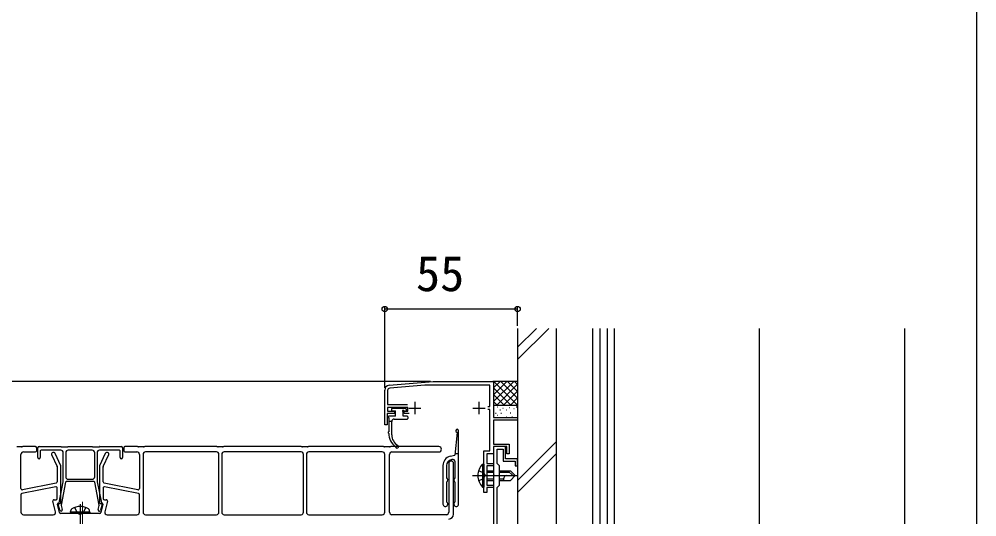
# Model space of a CAD drawing. Units: millimetres, scale not verified. Extents: x -875 to 875, y -1304 to 1298.
# Drawn here: x 478.8 to 875, y -150.2 to 56 of the extents above; entities that cross this region are included whole.
import ezdxf
from ezdxf.enums import TextEntityAlignment as Align

# ---------------------------------------------------------------- set-up
doc = ezdxf.new("R2010")
doc.units = ezdxf.units.MM
doc.header["$LTSCALE"] = 8
for name, color, linetype in [('0-3_YKK_11', 7, 'Continuous'), ('0-5_YKK_13', 4, 'Continuous'), ('0-6_YKK_D', 6, 'Continuous'), ('0-7_YKK_ZWAK', 7, 'Continuous'), ('0-8_YSS_K', 3, 'Continuous')]:
    doc.layers.add(name, color=color, linetype=linetype)
doc.layers.add('0-4_YKK_12', color=2, linetype='Continuous', lineweight=18)
doc.styles.add('ＭＳ ゴシック', font='')
doc.styles.get('ＭＳ ゴシック').set_extended_font_data('MS Gothic')

msp = doc.modelspace()

# ---------------------------------------------------------------- linework, layer by layer
at = {"layer": '0-3_YKK_11'}
for p, q in [((642.5, -102.568), (642.5, -107.568)), ((669, -102.568), (669, -107.568)), ((640, -105.068), (645, -105.068)), ((666.5, -105.068), (671.5, -105.068))]:
    msp.add_line(p, q, dxfattribs=at)
for points in [[(631.826, -95.658), (650, -94.068), (675, -94.068), (675, -109.068), (685, -109.068), (685, -110.068), (675, -110.068), (675, -120.068), (681.5, -120.068), (681.5, -124.068), (680.5, -124.068), (680.5, -121.068), (675, -121.068), (675, -124.068), (672.2, -124.068), (672.2, -128.068), (675, -128.068), (675, -129.068), (672.2, -129.068), (672.2, -137.068), (675, -137.068), (675, -138.068), (672.2, -138.068), (672.2, -140.068), (671, -140.068), (671, -133.526), (671.12, -133.343), (671.12, -132.793), (671, -132.609), (671, -122.868), (673.5, -122.868), (673.5, -105.668), (672.7, -105.668)], [(640.157, -107.368), (638, -107.368), (638, -106.368), (639.5, -106.368), (639.5, -104.868), (631.2, -104.868), (631.2, -106.368), (634, -106.368), (634, -107.368), (631, -107.368), (631, -112.068), (630, -112.068), (630, -97.65)], [(631.2, -97.833), (631.2, -103.668), (639.441, -103.668)], [(672.7, -104.468), (673.5, -104.468), (673.5, -95.568), (646.623, -95.568), (632.113, -96.837)], [(685, -156.068), (684, -156.068), (684, -160.068), (676.5, -160.068), (676.5, -138.068), (677.5, -137.068), (677.5, -129.068), (676.5, -128.068), (676.5, -122.068), (679, -122.068), (679, -127.068), (684, -127.068), (684, -129.068), (685, -129.068), (685, -126.068), (680, -126.068), (680, -121.068), (675, -121.068), (675, -132.609), (675.12, -132.793), (675.12, -133.343), (675, -133.526)], [(675, -133.526), (675, -165.609)]]:
    msp.add_lwpolyline(points, dxfattribs=at)
for centre, radius, start, end in [((632, -97.65), 2, 95, 180), ((632.2, -97.833), 1, 95.00001, 180.00002)]:
    msp.add_arc(centre, radius, start, end, dxfattribs=at)
at = {"layer": '0-4_YKK_12'}
msp.add_line((505, -313.862), (505, -143.999), dxfattribs=at)
at = {"layer": '0-5_YKK_13'}
for p, q in [((685, -94.068), (674.7, -94.068)), ((675, -102.431), (683.364, -94.068)), ((675, -99.603), (680.535, -94.068)), ((675, -96.774), (677.707, -94.068)), ((675.192, -94.068), (685, -103.876)), ((678.02, -94.068), (685, -101.047)), ((680.849, -94.068), (685, -98.219)), ((683.677, -94.068), (684.995, -95.385)), ((675, -96.704), (682.365, -104.069)), ((676.191, -104.069), (685, -95.26)), ((679.019, -104.069), (685, -98.088)), ((675, -99.532), (679.536, -104.069)), ((675, -102.361), (676.708, -104.069)), ((681.848, -104.069), (685, -100.916)), ((632.8, -105.468), (632.8, -105.968)), ((633.1, -105.168), (638.3, -105.168)), ((633.1, -106.268), (634.4, -106.268)), ((634.4, -108.468), (634.4, -106.268)), ((637.6, -108.468), (637.6, -106.568)), ((637.9, -106.268), (638.8, -106.268)), ((639.012, -105.755), (638.512, -105.255)), ((675.1, -105.953), (675.3, -105.953)), ((676.657, -104.587), (676.857, -104.587)), ((677.655, -105.774), (677.855, -105.774)), ((678.817, -105.068), (679.017, -105.068)), ((680.238, -105.774), (680.438, -105.774)), ((681.628, -104.875), (681.828, -104.875)), ((683.414, -105.325), (683.614, -105.325)), ((684.457, -104.587), (684.657, -104.587)), ((684.676, -104.069), (685, -103.745)), ((634.4, -108.468), (631.7, -108.468)), ((631.7, -109.068), (631.7, -114.968)), ((632.9, -110.668), (631.7, -110.668)), ((632.91, -110.525), (632.767, -110.668)), ((632.9, -116.218), (632.9, -110.668)), ((633.9, -109.668), (639.3, -109.668)), ((639.3, -108.468), (637.6, -108.468)), ((639.6, -108.768), (639.6, -109.368)), ((675.874, -107.168), (676.074, -107.168)), ((676.657, -107.988), (676.857, -107.988)), ((678.078, -107.168), (678.278, -107.168)), ((680.238, -108.768), (680.438, -108.768)), ((681.972, -107.054), (682.172, -107.054)), ((682.627, -108.768), (682.827, -108.768)), ((660.6, -144.86), (660.6, -114.459)), ((659.932, -115.234), (658.952, -124.56)), ((479.677, -121.218), (477.823, -121.218)), ((480.18, -121.089), (479.82, -121.197)), ((485.5, -121.068), (480.323, -121.068)), ((486, -122.768), (486, -121.568)), ((486.5, -125.568), (486.5, -121.568)), ((487, -121.068), (495.927, -121.068)), ((496, -122.568), (487.8, -122.568)), ((496.07, -121.089), (496.43, -121.197)), ((496.573, -121.218), (498.427, -121.218)), ((498.57, -121.197), (498.93, -121.089)), ((499.073, -121.068), (508.927, -121.068)), ((509.07, -121.089), (509.43, -121.197)), ((509.573, -121.218), (511.427, -121.218)), ((511.57, -121.197), (511.93, -121.089)), ((520.2, -122.568), (512, -122.568)), ((512.073, -121.068), (521, -121.068)), ((521.5, -121.568), (521.5, -125.568)), ((522, -121.568), (522, -122.768)), ((527.677, -121.068), (522.5, -121.068)), ((528.18, -121.197), (527.82, -121.089)), ((530.177, -121.218), (528.323, -121.218)), ((530.68, -121.089), (530.32, -121.197)), ((560.427, -121.068), (530.823, -121.068)), ((560.93, -121.197), (560.57, -121.089)), ((562.927, -121.218), (561.073, -121.218)), ((563.43, -121.089), (563.07, -121.197)), ((595.427, -121.068), (563.573, -121.068)), ((595.93, -121.197), (595.57, -121.089)), ((597.927, -121.218), (596.073, -121.218)), ((598.43, -121.089), (598.07, -121.197)), ((629.427, -121.068), (598.573, -121.068)), ((629.93, -121.197), (629.57, -121.089)), ((631.927, -121.218), (630.073, -121.218)), ((632.43, -121.089), (632.07, -121.197)), ((652.4, -121.068), (632.573, -121.068)), ((479.5, -138.458), (479.5, -124.268)), ((480.5, -123.268), (485.5, -123.268)), ((487.5, -122.868), (487.5, -125.568)), ((492.174, -124.275), (494.455, -129.294)), ((493.178, -123.568), (492.629, -123.568)), ((495.955, -128.969), (493.633, -123.861)), ((497, -135.538), (497, -123.568)), ((498, -123.568), (498, -133.568)), ((510, -133.568), (510, -123.568)), ((511, -123.568), (511, -135.538)), ((514.367, -123.861), (512.045, -128.98)), ((513.545, -129.304), (515.827, -124.274)), ((515.371, -123.568), (514.822, -123.568)), ((520.5, -125.568), (520.5, -122.868)), ((522.5, -123.268), (527.5, -123.268)), ((528.5, -124.268), (528.5, -138.458)), ((530, -124.268), (530, -148.268)), ((560.4, -123.268), (531, -123.268)), ((561.4, -148.268), (561.4, -124.268)), ((562.6, -124.268), (562.6, -148.268)), ((595.4, -123.268), (563.6, -123.268)), ((596.4, -148.268), (596.4, -124.268)), ((597.6, -124.268), (597.6, -148.268)), ((629, -123.268), (598.6, -123.268)), ((630, -148.268), (630, -124.268)), ((632, -148.268), (632, -124.268)), ((633, -123.268), (652.4, -123.268)), ((657.065, -125.065), (658.952, -124.56)), ((657.453, -126.514), (657.841, -126.41)), ((659.025, -123.859), (660.6, -123.859)), ((494.5, -129.501), (494.5, -135.658)), ((496, -144.268), (496, -129.176)), ((512, -129.187), (512, -144.268)), ((513.5, -135.658), (513.5, -129.511)), ((654.1, -128.929), (654.1, -144.86)), ((655.6, -128.929), (655.6, -133.885)), ((656.5, -128.068), (656.5, -148.268)), ((658.5, -149.068), (658.5, -128.068)), ((659.1, -133.885), (659.1, -127.376)), ((670.491, -128.318), (671, -128.318)), ((671, -128.318), (671, -137.818)), ((499, -134.568), (509, -134.568)), ((666.372, -133.068), (685.27, -133.068)), ((672.2, -131.068), (675, -131.068)), ((672.2, -131.668), (675, -131.668)), ((672.2, -134.468), (675, -134.468)), ((677.5, -131.668), (681.6, -131.668)), ((677.5, -134.468), (679.2, -134.468)), ((679.2, -134.468), (679.2, -135.068)), ((681, -131.068), (683, -133.068)), ((493.902, -137.717), (479.902, -140.517)), ((494.098, -136.148), (480.098, -138.948)), ((494.5, -142.568), (494.5, -138.207)), ((495.237, -144.385), (496.994, -135.597)), ((497.972, -135.809), (496.079, -145.27)), ((509.734, -135.568), (498.266, -135.568)), ((511.921, -145.27), (510.028, -135.809)), ((511.006, -135.597), (512.763, -144.385)), ((513.5, -138.207), (513.5, -142.568)), ((527.902, -138.948), (513.902, -136.148)), ((528.098, -140.517), (514.098, -137.717)), ((655.6, -135.834), (655.6, -143.885)), ((659.1, -143.885), (659.1, -135.834)), ((672.2, -135.068), (675, -135.068)), ((479.5, -141.007), (479.5, -148.268)), ((528.5, -148.268), (528.5, -141.007)), ((493.784, -148.036), (492.748, -143.683)), ((493.234, -143.068), (494, -143.068)), ((495.409, -148.383), (494.588, -144.937)), ((494.88, -144.568), (495.7, -144.568)), ((495.62, -147.406), (494.914, -144.957)), ((496.085, -145.411), (496.58, -147.129)), ((504, -144.868), (504, -174.768)), ((511.42, -147.129), (511.915, -145.411)), ((512.3, -144.568), (513.12, -144.568)), ((513.086, -144.957), (512.38, -147.406)), ((513.412, -144.937), (512.591, -148.383)), ((514, -143.068), (514.766, -143.068)), ((515.252, -143.683), (514.216, -148.036)), ((480.5, -149.268), (492.811, -149.268)), ((503.48, -148.768), (495.895, -148.768)), ((500, -148.268), (500.141, -147.465)), ((508, -148.268), (500, -148.268)), ((500, -148.268), (500.088, -148.768)), ((507.912, -148.768), (500.088, -148.768)), ((512.105, -148.768), (504.52, -148.768)), ((508, -148.268), (507.859, -147.465)), ((508, -148.268), (507.912, -148.768)), ((515.189, -149.268), (527.5, -149.268)), ((531, -149.268), (560.4, -149.268)), ((563.6, -149.268), (595.4, -149.268)), ((598.6, -149.268), (629, -149.268)), ((655.5, -149.268), (633, -149.268))]:
    msp.add_line(p, q, dxfattribs=at)
for points in [[(685, -94.068), (685, -104.068), (685, -109.068)], [(685, -104.068), (675, -104.068), (675, -109.068), (685, -109.068)], [(509, -122.568), (504, -122.568), (499, -122.568)], [(670.491, -128.318), (670.491, -137.818), (671, -137.818)], [(668.857, -130.918), (670.917, -131.923), (671.526, -133.068)], [(668.857, -135.218), (670.917, -134.213), (671.526, -133.068)], [(677.5, -131.068), (682, -131.068), (684, -133.068)], [(677.5, -135.068), (682, -135.068), (684, -133.068)], [(501.7, -146.288), (502.855, -148.605), (504, -149.214)], [(506.3, -146.288), (505.145, -148.605), (504, -149.214)]]:
    msp.add_lwpolyline(points, dxfattribs=at)
for centre, radius, start, end in [((633.1, -105.468), 0.3, 90, 180), ((633.1, -105.968), 0.3, 180, 270), ((637.6, -106.268), 0.3, 0, 270), ((638.3, -105.468), 0.3, 45, 90), ((638.8, -105.968), 0.3, 270, 45), ((631.7, -108.768), 0.3, 90, 270), ((633.9, -110.668), 1, 90, 180), ((639.3, -108.768), 0.3, 0, 90), ((639.3, -109.368), 0.3, 270, 0), ((660, -114.459), 0.6, 0, 250.49548), ((631.7, -115.268), 0.3, 90, 270.00058), ((638.7, -115.561), 7, 180.0535, 233.21489), ((637.9, -116.218), 5, 180, 239.9995), ((659.733, -115.213), 0.2, 354.00021, 70.49548), ((479.677, -120.718), 0.5, 270, 286.69924), ((480.323, -121.568), 0.5, 90, 106.69924), ((485.5, -121.568), 0.5, 0, 90), ((485.5, -122.768), 0.5, 270, 0), ((487, -121.568), 0.5, 90, 180), ((487.8, -122.868), 0.3, 90, 180), ((495.927, -121.568), 0.5, 73.30076, 90), ((496, -123.568), 1, 0, 90), ((496.573, -120.718), 0.5, 253.30076, 270), ((499, -123.568), 1, 90, 180), ((498.427, -120.718), 0.5, 270, 286.69924), ((499.073, -121.568), 0.5, 90, 106.69924), ((508.927, -121.568), 0.5, 73.30076, 90), ((509, -123.568), 1, 0, 90), ((509.573, -120.718), 0.5, 253.30076, 270), ((512, -123.568), 1, 90, 180), ((511.427, -120.718), 0.5, 270, 286.69924), ((512.073, -121.568), 0.5, 90, 106.69924), ((520.2, -122.868), 0.3, 0, 90), ((521, -121.568), 0.5, 0, 90), ((522.5, -121.568), 0.5, 90, 180), ((522.5, -122.768), 0.5, 180, 270), ((527.677, -121.568), 0.5, 73.30076, 90), ((528.323, -120.718), 0.5, 253.30076, 270), ((530.177, -120.718), 0.5, 270, 286.69924), ((530.823, -121.568), 0.5, 90, 106.69924), ((560.427, -121.568), 0.5, 73.30076, 90), ((561.073, -120.718), 0.5, 253.30076, 270), ((562.927, -120.718), 0.5, 270, 286.69924), ((563.573, -121.568), 0.5, 90, 106.69924), ((595.427, -121.568), 0.5, 73.30076, 90), ((596.073, -120.718), 0.5, 253.30076, 270), ((597.927, -120.718), 0.5, 270, 286.69924), ((598.573, -121.568), 0.5, 90, 106.69924), ((629.427, -121.568), 0.5, 73.30076, 90), ((630.073, -120.718), 0.5, 253.30076, 270), ((631.927, -120.718), 0.5, 270, 286.69924), ((632.573, -121.568), 0.5, 90, 106.69924), ((635.1, -121.068), 0.6, 189.5609, 59.9995), ((652.4, -122.168), 1.1, 270, 90), ((480.5, -124.268), 1, 90, 180), ((487, -125.568), 0.5, 180, 270), ((487, -125.568), 0.5, 270, 0), ((492.629, -124.068), 0.5, 90, 204.44395), ((493.178, -124.068), 0.5, 24.44395, 90), ((514.822, -124.068), 0.5, 90, 155.5983), ((515.371, -124.068), 0.5, 335.5983, 90), ((521, -125.568), 0.5, 180, 270), ((521, -125.568), 0.5, 270, 0), ((527.5, -124.268), 1, 0, 90), ((531, -124.268), 1, 90, 180), ((560.4, -124.268), 1, 0, 90), ((563.6, -124.268), 1, 90, 180), ((595.4, -124.268), 1, 0, 90), ((598.6, -124.268), 1, 90, 180), ((629, -124.268), 1, 0, 90), ((633, -124.268), 1, 90, 180), ((658.1, -128.929), 4, 104.99939, 180), ((658.1, -128.929), 2.5, 104.9981, 180), ((658.1, -127.376), 1, 0, 105), ((494, -129.501), 0.5, 0, 24.44395), ((495.5, -129.176), 0.5, 0, 24.44395), ((512.5, -129.187), 0.5, 155.5983, 180), ((514, -129.511), 0.5, 155.5983, 180), ((657.5, -128.068), 1, 0, 180), ((675.161, -133.068), 6.661, 134.51496, 225.48504), ((499, -133.568), 1, 180, 270), ((509, -133.568), 1, 270, 0), ((655.8, -133.885), 0.2, 180, 234.31467), ((655.1, -134.86), 1, 305.68533, 54.31467), ((659.6, -134.86), 1, 125.68533, 234.31467), ((658.9, -133.885), 0.2, 305.68533, 0), ((680.532, -134.401), 1.333, 90, 182.86598), ((480, -138.458), 0.5, 180, 281.30993), ((494, -138.207), 0.5, 0, 101.30993), ((494, -135.658), 0.5, 281.30993, 0), ((496.7, -135.538), 0.3, 348.69007, 0), ((498.266, -135.868), 0.3, 90, 168.69007), ((509.734, -135.868), 0.3, 11.30993, 90), ((511.3, -135.538), 0.3, 180, 191.30993), ((514, -135.658), 0.5, 180, 258.69007), ((514, -138.207), 0.5, 78.69007, 180), ((528, -138.458), 0.5, 258.69007, 0), ((655.8, -135.834), 0.2, 125.68533, 180), ((658.9, -135.834), 0.2, 0, 54.31467), ((480, -141.007), 0.5, 101.30993, 180), ((494, -142.568), 0.5, 270, 0), ((514, -142.568), 0.5, 180, 270), ((528, -141.007), 0.5, 360, 78.69007), ((493.234, -143.568), 0.5, 90, 193.3925), ((494.88, -144.868), 0.3, 90, 193.3925), ((495.2, -144.868), 0.3, 114.827, 197.33887), ((494.942, -144.326), 0.3, 296.01796, 348.69007), ((495.7, -144.268), 0.3, 270, 0), ((496.374, -145.328), 0.3, 168.69007, 196.079), ((504, -152.368), 6.5, 57.94412, 122.05588), ((511.626, -145.328), 0.3, 343.921, 11.30993), ((512.3, -144.268), 0.3, 180, 270), ((513.058, -144.326), 0.3, 191.30993, 243.98204), ((512.8, -144.868), 0.3, 342.66113, 65.173), ((513.12, -144.868), 0.3, 346.6075, 90), ((514.766, -143.568), 0.5, 346.6075, 90), ((655.1, -144.86), 1, 180, 54.31467), ((655.8, -143.885), 0.2, 180, 234.31467), ((659.6, -144.86), 1, 125.68533, 0), ((658.9, -143.885), 0.2, 305.68533, 0), ((480.5, -148.268), 1, 180, 270), ((492.811, -148.268), 1, 270, 13.3925), ((495.895, -148.268), 0.5, 193.3925, 270), ((496.1, -147.268), 0.5, 196.079, 16.079), ((501.028, -147.621), 0.9, 122.05588, 170), ((503.48, -149.068), 0.3, 30, 90), ((504, -148.768), 0.3, 210, 330), ((504.52, -149.068), 0.3, 90, 150), ((506.972, -147.621), 0.9, 10, 57.94412), ((511.9, -147.268), 0.5, 163.921, 343.921), ((512.105, -148.268), 0.5, 270, 346.6075), ((515.189, -148.268), 1, 166.6075, 270), ((527.5, -148.268), 1, 270, 0), ((531, -148.268), 1, 180, 270), ((560.4, -148.268), 1, 270, 0), ((563.6, -148.268), 1, 180, 270), ((595.4, -148.268), 1, 270, 0), ((598.6, -148.268), 1, 180, 270), ((629, -148.268), 1, 270, 0), ((633, -148.268), 1, 180, 270), ((655.5, -148.268), 1, 270, 0), ((656.5, -149.068), 2, 270, 0)]:
    msp.add_arc(centre, radius, start, end, dxfattribs=at)
at = {"layer": '0-6_YKK_D'}
for p, q in [((630, -96.65), (630, -63.068)), ((685, -71.066), (685, -63.068)), ((685, -64.068), (630, -64.068)), ((649.013, -94.068), (350.817, -94.068))]:
    msp.add_line(p, q, dxfattribs=at)
for centre in [(630, -64.068), (685, -64.068)]:
    msp.add_circle(centre, 1.075, dxfattribs=at)
at = {"layer": '0-7_YKK_ZWAK'}
msp.add_lwpolyline([(-875, -1304.1), (875, -1304.1), (875, 1245.9)], dxfattribs=at)
at = {"layer": '0-8_YSS_K'}
for p, q in [((685, -72.066), (685, -414.577)), ((685, -79.927), (692.86, -72.066)), ((685, -84.927), (697.86, -72.066)), ((701, -72.066), (701, -414.577)), ((716, -72.066), (716, -414.577)), ((719, -72.066), (719, -414.577)), ((722, -72.066), (722, -414.577)), ((725, -72.066), (725, -414.577)), ((725, -72.066), (725, -414.577)), ((785, -72.066), (785, -414.577)), ((845, -72.066), (845, -414.577)), ((685, -135.081), (701, -119.081)), ((685, -140.081), (701, -124.081))]:
    msp.add_line(p, q, dxfattribs=at)

# ---------------------------------------------------------------- texts
at = {"layer": '0-6_YKK_D', "style": 'ＭＳ ゴシック'}
msp.add_text('55', height=14.66, dxfattribs=at).set_placement((642.955, -61.068), align=Align.BOTTOM_LEFT)

doc.saveas('drawing.dxf')
